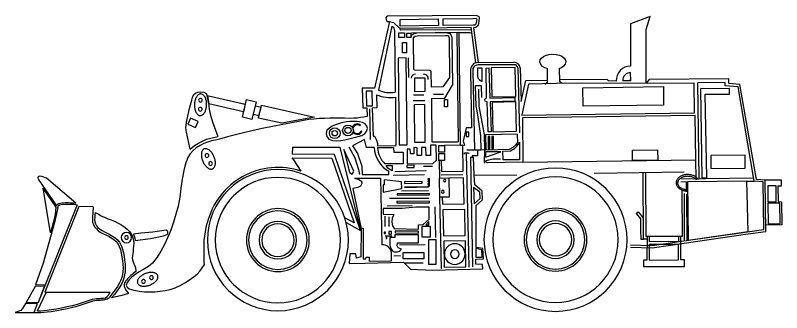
# Model space of a CAD drawing. Extents: x -121210 to 57230, y 84783 to 157800.
# Drawn here: x -115045 to -106339, y 119649 to 123022 of the extents above; entities that cross this region are included whole.
import ezdxf

# ---------------------------------------------------------------- set-up
doc = ezdxf.new("R2010")
doc.units = 0
doc.header["$MEASUREMENT"] = 0
doc.layers.get('0').update_dxf_attribs({"linetype": 'CONTINUOUS'})

# ---------------------------------------------------------------- blocks, each defined once
blk = doc.blocks.new('A$C48AE7CC2')
for p, q in [((4215, 3356), (4210, 3346)), ((4210, 3346), (4211, 3328)), ((4211, 3328), (4216, 3311)), ((4227, 3362), (4215, 3356)), ((4216, 3311), (4225, 3304)), ((5243, 3373), (4227, 3362)), ((4370, 3327), (4805, 3332)), ((4371, 3251), (4370, 3327)), ((4805, 3332), (4806, 3256)), ((4860, 3334), (5202, 3339)), ((4861, 3257), (4860, 3334)), ((5202, 3339), (5236, 3340)), ((5243, 3327), (5232, 3272)), ((5236, 3340), (5243, 3327)), ((5243, 3373), (5264, 3360)), ((5264, 3360), (5271, 3344)), ((5271, 3344), (5267, 3307)), ((7213, 3359), (6988, 3278)), ((7166, 3211), (7213, 3359)), ((4251, 3303), (4080, 2545)), ((4278, 3252), (4125, 2523)), ((4225, 3304), (4251, 3303)), ((4251, 3303), (4297, 3291)), ((4278, 3252), (4298, 3239)), ((4297, 3291), (4365, 3229)), ((4298, 3239), (4309, 3202)), ((4365, 3229), (5177, 3238)), ((4365, 3229), (4374, 3204)), ((4806, 3256), (4371, 3251)), ((5203, 3261), (4861, 3257)), ((5231, 2834), (5177, 3238)), ((5219, 3262), (5203, 3261)), ((5231, 3237), (5206, 3230)), ((5206, 3230), (5258, 2837)), ((5232, 3272), (5219, 3262)), ((5257, 3256), (5231, 3237)), ((5267, 3307), (5257, 3256)), ((6988, 3278), (6989, 2798)), ((4309, 3202), (4315, 2500)), ((4357, 3173), (4421, 3173)), ((4357, 3120), (4357, 3173)), ((5181, 3210), (4374, 3204)), ((4421, 3173), (4421, 3120)), ((4447, 3172), (4493, 3172)), ((4447, 3121), (4447, 3172)), ((4493, 3172), (4493, 3121)), ((4493, 3123), (4506, 3153)), ((5039, 3179), (4500, 3172)), ((4506, 3153), (4533, 3168)), ((4530, 3131), (4543, 3138)), ((4533, 3168), (4562, 3173)), ((4543, 3138), (4565, 3142)), ((4562, 3173), (4889, 3177)), ((4565, 3142), (4888, 3146)), ((4888, 3146), (4904, 3145)), ((4889, 3177), (4911, 3176)), ((4904, 3145), (4917, 3140)), ((4911, 3176), (4936, 3166)), ((4917, 3140), (4924, 3131)), ((4936, 3166), (4953, 3144)), ((4953, 3144), (4958, 3121)), ((5014, 3179), (5030, 1939)), ((5039, 3179), (5159, 3180)), ((5039, 3179), (5055, 1898)), ((5159, 3180), (5175, 3174)), ((5175, 3174), (5187, 3165)), ((7165, 2604), (7166, 3211)), ((4421, 3120), (4357, 3120)), ((4398, 3064), (4442, 3064)), ((4398, 2947), (4398, 3064)), ((4442, 3064), (4442, 2947)), ((4493, 3121), (4447, 3121)), ((4493, 3121), (4493, 3123)), ((4524, 3117), (4530, 3131)), ((4524, 3096), (4524, 3117)), ((4527, 2763), (4524, 3096)), ((4924, 3131), (4927, 3117)), ((4927, 3117), (4934, 2669)), ((4958, 3121), (4967, 2580)), ((4440, 2890), (4351, 2889)), ((4351, 2889), (4361, 1904)), ((4442, 2947), (4398, 2947)), ((4451, 1905), (4440, 2890)), ((4463, 2890), (4463, 2877)), ((4463, 2877), (4465, 2668)), ((5962, 2867), (5978, 2889)), ((5978, 2889), (6000, 2906)), ((6000, 2906), (6024, 2918)), ((6024, 2918), (6062, 2927)), ((6062, 2927), (6103, 2931)), ((6103, 2931), (6143, 2928)), ((6143, 2928), (6183, 2920)), ((6183, 2920), (6207, 2909)), ((6207, 2909), (6230, 2892)), ((6230, 2892), (6246, 2871)), ((5664, 2813), (5257, 2810)), ((5258, 2837), (5664, 2840)), ((5959, 2844), (5962, 2867)), ((5969, 2817), (5959, 2844)), ((5989, 2793), (5969, 2817)), ((6015, 2777), (5989, 2793)), ((6229, 2797), (6206, 2779)), ((6246, 2821), (6229, 2797)), ((6246, 2871), (6253, 2848)), ((6253, 2848), (6246, 2821)), ((4530, 2755), (4527, 2763)), ((4540, 2751), (4530, 2755)), ((4709, 2749), (4540, 2751)), ((4721, 2744), (4709, 2749)), ((4725, 2733), (4721, 2744)), ((4728, 2560), (4725, 2733)), ((5170, 2741), (5184, 2098)), ((5197, 2742), (5217, 1844)), ((5302, 2774), (5249, 2774)), ((5249, 2774), (5251, 2681)), ((5302, 2774), (5249, 2774)), ((5249, 2774), (5251, 2681)), ((5302, 2774), (5249, 2774)), ((5249, 2774), (5251, 2681)), ((5302, 2774), (5249, 2774)), ((5249, 2774), (5251, 2681)), ((5303, 2624), (5302, 2774)), ((5303, 2624), (5302, 2774)), ((5303, 2624), (5302, 2774)), ((5303, 2624), (5302, 2772)), ((5347, 2775), (5382, 2776)), ((5353, 2436), (5347, 2775)), ((5381, 2777), (5392, 2435)), ((5678, 2783), (5404, 2777)), ((5404, 2777), (5412, 2448)), ((5685, 2454), (5678, 2783)), ((5710, 2777), (5728, 2042)), ((5736, 2778), (5745, 2395)), ((6043, 2771), (6015, 2777)), ((6046, 2614), (6044, 2772)), ((6206, 2779), (6181, 2771)), ((6186, 2618), (6181, 2772)), ((6992, 2631), (6990, 2724)), ((4656, 2662), (4533, 2661)), ((4533, 2661), (4534, 2510)), ((4657, 2511), (4656, 2662)), ((4934, 2669), (4858, 2562)), ((5251, 2681), (5259, 2657)), ((5251, 2681), (5259, 2657)), ((5251, 2681), (5259, 2657)), ((5251, 2681), (5259, 2657)), ((5259, 2657), (5274, 2641)), ((5259, 2657), (5274, 2641)), ((5259, 2657), (5274, 2641)), ((5259, 2657), (5274, 2641)), ((5274, 2641), (5303, 2624)), ((5274, 2641), (5303, 2624)), ((5274, 2641), (5303, 2624)), ((5274, 2641), (5303, 2624)), ((5745, 2395), (5798, 2633)), ((5798, 2633), (6046, 2638)), ((6017, 2594), (6046, 2614)), ((6723, 2647), (6185, 2640)), ((6215, 2598), (6186, 2618)), ((6739, 2630), (6723, 2647)), ((6826, 2628), (6739, 2630)), ((6991, 2630), (6900, 2629)), ((6991, 2631), (6990, 2647)), ((7200, 2645), (7165, 2604)), ((8105, 2652), (7200, 2645)), ((8105, 2600), (8105, 2652)), ((8105, 2614), (8105, 2617)), ((4080, 2545), (3942, 2545)), ((3942, 2545), (3948, 2323)), ((4858, 2562), (4728, 2560)), ((4878, 2432), (4967, 2580)), ((5296, 2575), (5223, 2575)), ((5223, 2575), (5231, 2344)), ((5260, 2534), (5267, 2342)), ((5299, 2441), (5296, 2575)), ((5831, 2593), (5755, 2244)), ((6149, 2598), (5831, 2593)), ((7180, 2604), (6149, 2598)), ((6448, 2551), (7362, 2564)), ((6451, 2341), (6448, 2551)), ((7180, 2604), (7711, 2608)), ((7362, 2564), (7365, 2353)), ((7716, 2268), (7711, 2608)), ((8063, 2610), (7752, 2609)), ((7767, 1524), (7752, 2609)), ((8113, 2543), (7783, 2540)), ((7783, 2540), (7799, 1528)), ((8063, 2574), (8063, 2610)), ((8210, 2563), (8063, 2574)), ((8232, 2587), (8105, 2600)), ((8114, 2478), (8113, 2543)), ((8394, 1490), (8210, 2563)), ((8420, 1510), (8232, 2587)), ((2005, 2412), (2013, 2442)), ((2013, 2442), (2025, 2470)), ((2025, 2470), (2045, 2489)), ((2045, 2489), (2075, 2502)), ((2075, 2502), (2109, 2507)), ((2109, 2507), (2142, 2502)), ((2142, 2502), (2167, 2485)), ((2167, 2485), (2187, 2440)), ((2180, 2464), (2612, 2364)), ((2198, 2368), (2180, 2464)), ((2187, 2440), (2194, 2389)), ((3986, 2511), (3988, 2347)), ((4055, 2511), (3986, 2511)), ((4057, 2347), (4055, 2511)), ((4104, 2471), (4105, 2323)), ((4326, 1896), (4323, 2445)), ((4523, 2472), (4639, 2473)), ((4534, 2510), (4657, 2511)), ((4866, 2475), (4749, 2475)), ((5392, 2435), (5675, 2442)), ((5412, 2448), (5685, 2454)), ((5675, 2442), (5676, 2401)), ((7854, 1529), (7838, 2478)), ((7838, 2478), (8114, 2478)), ((1983, 2332), (1998, 2383)), ((1998, 2383), (2005, 2412)), ((2194, 2389), (2197, 2337)), ((2592, 2277), (2198, 2368)), ((2579, 2218), (2628, 2420)), ((2612, 2364), (2592, 2277)), ((2628, 2420), (2737, 2393)), ((2737, 2393), (2687, 2192)), ((2762, 2208), (2798, 2353)), ((2798, 2353), (3398, 2217)), ((4518, 2407), (4651, 2408)), ((4652, 2360), (4530, 2359)), ((4530, 2359), (4533, 1935)), ((4656, 1936), (4652, 2360)), ((4729, 2431), (4878, 2432)), ((4729, 2431), (4732, 1937)), ((4876, 2417), (4910, 2417)), ((4876, 2336), (4876, 2417)), ((4910, 2417), (4910, 2336)), ((5332, 2423), (5340, 2431)), ((5335, 2410), (5332, 2423)), ((5343, 2395), (5335, 2410)), ((5340, 2431), (5353, 2436)), ((5359, 2393), (5343, 2395)), ((5370, 2051), (5359, 2393)), ((5676, 2401), (5395, 2393)), ((5395, 2393), (5407, 2052)), ((5685, 2391), (5417, 2385)), ((5417, 2385), (5425, 2053)), ((5692, 2059), (5685, 2391)), ((7365, 2353), (6451, 2341)), ((1960, 2231), (1971, 2282)), ((1971, 2282), (1983, 2332)), ((2197, 2337), (2205, 2286)), ((2205, 2286), (2226, 2213)), ((2726, 2343), (2703, 2253)), ((2791, 2326), (2726, 2343)), ((2768, 2236), (2791, 2326)), ((3948, 2323), (3995, 2323)), ((3988, 2347), (4057, 2347)), ((3995, 2323), (3997, 2226)), ((4024, 2312), (4032, 1964)), ((4105, 2323), (4054, 2321)), ((4054, 2321), (4065, 2001)), ((4910, 2336), (4876, 2336)), ((5231, 2344), (5242, 2290)), ((5242, 2290), (5253, 2218)), ((5267, 2342), (5327, 2020)), ((5751, 2240), (7716, 2268)), ((1944, 2153), (1950, 2180)), ((1950, 2180), (1960, 2231)), ((1990, 2207), (1960, 2139)), ((2077, 2169), (1990, 2207)), ((2226, 2213), (2249, 2141)), ((2687, 2192), (2579, 2218)), ((2703, 2253), (2768, 2236)), ((3027, 2151), (2762, 2208)), ((3398, 2217), (3027, 2151)), ((3275, 2181), (3217, 2170)), ((3334, 2190), (3275, 2181)), ((3392, 2197), (3334, 2190)), ((3452, 2202), (3392, 2197)), ((3512, 2204), (3452, 2202)), ((3572, 2206), (3512, 2204)), ((3632, 2207), (3572, 2206)), ((3685, 2206), (3632, 2207)), ((3738, 2205), (3685, 2206)), ((3791, 2204), (3738, 2205)), ((3844, 2206), (3791, 2204)), ((3883, 2208), (3844, 2206)), ((3921, 2213), (3883, 2208)), ((3959, 2218), (3921, 2213)), ((3997, 2226), (3959, 2218)), ((5253, 2218), (5286, 2005)), ((7722, 2238), (5760, 2211)), ((5760, 2211), (5767, 1707)), ((7729, 1735), (7722, 2238)), ((1937, 2099), (1940, 2126)), ((1939, 2072), (1937, 2099)), ((1940, 2126), (1944, 2153)), ((1960, 2139), (2047, 2101)), ((2047, 2101), (2077, 2169)), ((2249, 2141), (2275, 2069)), ((2922, 2113), (2803, 2089)), ((3040, 2136), (2922, 2113)), ((3158, 2159), (3040, 2136)), ((3217, 2170), (3158, 2159)), ((3568, 2093), (3540, 2069)), ((3601, 2114), (3568, 2093)), ((3637, 2130), (3601, 2114)), ((3681, 2145), (3637, 2130)), ((3722, 2157), (3681, 2145)), ((3764, 2165), (3722, 2157)), ((3801, 2169), (3764, 2165)), ((3839, 2170), (3801, 2169)), ((3876, 2170), (3839, 2170)), ((3909, 2166), (3876, 2170)), ((3943, 2159), (3909, 2166)), ((3916, 2119), (3923, 2127)), ((3973, 2141), (3943, 2159)), ((3994, 2114), (3973, 2141)), ((3999, 2088), (3994, 2114)), ((5123, 2098), (5086, 1945)), ((5184, 2098), (5123, 2098)), ((1946, 2049), (1939, 2072)), ((1987, 1853), (1946, 2049)), ((2275, 2069), (2302, 1998)), ((2502, 2018), (2410, 1993)), ((2593, 2041), (2502, 2018)), ((2686, 2063), (2593, 2041)), ((2803, 2089), (2686, 2063)), ((3540, 2069), (3531, 2032)), ((3531, 2032), (3537, 1999)), ((3895, 1998), (3938, 2011)), ((3930, 2061), (3938, 2057)), ((3938, 2011), (3972, 2031)), ((3972, 2031), (3990, 2054)), ((3990, 2054), (3999, 2088)), ((5153, 2047), (5122, 2047)), ((5122, 2047), (5122, 2000)), ((5153, 2000), (5153, 2047)), ((5286, 2005), (5290, 1844)), ((5327, 2020), (5329, 1849)), ((5706, 2026), (5343, 2019)), ((5343, 2019), (5344, 1846)), ((5407, 2052), (5370, 2051)), ((5425, 2053), (5692, 2059)), ((5708, 1931), (5706, 2026)), ((2037, 1895), (2082, 1923)), ((2082, 1923), (2127, 1947)), ((2141, 1918), (2098, 1895)), ((2127, 1947), (2172, 1967)), ((2183, 1936), (2141, 1918)), ((2172, 1967), (2220, 1980)), ((2228, 1948), (2183, 1936)), ((2220, 1980), (2302, 1998)), ((2273, 1958), (2228, 1948)), ((2318, 1969), (2273, 1958)), ((2410, 1993), (2318, 1969)), ((3537, 1999), (3561, 1970)), ((3561, 1970), (3602, 1952)), ((3602, 1952), (3648, 1951)), ((3648, 1951), (3696, 1954)), ((3696, 1954), (3744, 1962)), ((3744, 1962), (3789, 1971)), ((3789, 1971), (3851, 1986)), ((3966, 1965), (3831, 1892)), ((3851, 1986), (3895, 1998)), ((3990, 1874), (3966, 1965)), ((4065, 2001), (4081, 2001)), ((4081, 2001), (4103, 1956)), ((4103, 1956), (4114, 1921)), ((4114, 1921), (4116, 1894)), ((4533, 1935), (4656, 1936)), ((4732, 1937), (5030, 1939)), ((5086, 1945), (5101, 1899)), ((5122, 2000), (5153, 2000)), ((5389, 1998), (5370, 1998)), ((5370, 1998), (5370, 1861)), ((5389, 1861), (5389, 1998)), ((5431, 2000), (5412, 2000)), ((5412, 2000), (5412, 1863)), ((5431, 1863), (5431, 2000)), ((5690, 1907), (5708, 1931)), ((5715, 1911), (5726, 1935)), ((5726, 1935), (5726, 1735)), ((1987, 1853), (2037, 1895)), ((2019, 1838), (1987, 1802)), ((2056, 1869), (2019, 1838)), ((2098, 1895), (2056, 1869)), ((3147, 1879), (3145, 1797)), ((3147, 1879), (3685, 1876)), ((3685, 1876), (3920, 932)), ((3733, 1851), (3795, 1591)), ((3845, 1607), (3733, 1851)), ((3790, 1881), (3855, 1757)), ((3831, 1892), (3887, 1807)), ((4077, 1873), (3990, 1874)), ((4116, 1894), (4326, 1896)), ((4116, 1872), (4297, 1873)), ((4297, 1873), (4299, 1820)), ((4361, 1904), (4451, 1905)), ((4453, 1856), (4453, 1687)), ((4486, 1856), (4453, 1856)), ((4488, 1803), (4486, 1856)), ((4565, 1871), (4527, 1872)), ((4527, 1872), (4527, 1802)), ((4566, 1782), (4565, 1871)), ((4665, 1872), (4614, 1872)), ((4614, 1872), (4614, 1782)), ((4666, 1782), (4665, 1872)), ((4781, 1899), (4715, 1899)), ((4715, 1899), (4717, 1782)), ((4785, 1729), (4781, 1899)), ((4811, 1897), (4874, 1897)), ((4811, 1819), (4811, 1897)), ((4874, 1897), (4874, 1819)), ((5083, 1900), (4875, 1898)), ((5055, 1898), (5101, 1899)), ((5088, 1605), (5083, 1900)), ((5292, 1845), (5128, 1842)), ((5250, 1844), (5252, 1779)), ((5344, 1846), (5292, 1845)), ((5329, 1849), (5328, 1703)), ((5344, 1846), (5613, 1853)), ((5370, 1861), (5389, 1861)), ((5412, 1863), (5431, 1863)), ((5539, 1832), (5625, 1837)), ((5543, 1732), (5539, 1832)), ((5613, 1853), (5656, 1877)), ((5625, 1837), (5670, 1863)), ((5656, 1877), (5690, 1907)), ((5670, 1863), (5695, 1885)), ((5695, 1885), (5715, 1911)), ((7011, 1845), (7297, 1848)), ((7012, 1728), (7011, 1845)), ((7297, 1848), (7298, 1731)), ((1960, 1759), (1941, 1712)), ((1987, 1802), (1960, 1759)), ((3626, 1794), (3145, 1797)), ((3165, 1735), (3145, 1756)), ((3145, 1756), (3597, 1754)), ((3597, 1754), (3848, 1018)), ((3920, 932), (3626, 1794)), ((3855, 1757), (3900, 1626)), ((3887, 1807), (3937, 1661)), ((4299, 1820), (4405, 1820)), ((4405, 1820), (4406, 1688)), ((4527, 1802), (4488, 1803)), ((4614, 1782), (4566, 1782)), ((4717, 1782), (4666, 1782)), ((4874, 1819), (4811, 1819)), ((4813, 1804), (4876, 1804)), ((4813, 1726), (4813, 1804)), ((4876, 1804), (4876, 1726)), ((5104, 1798), (5104, 1815)), ((5104, 1815), (5150, 1815)), ((5154, 515), (5124, 1802)), ((5150, 1815), (5151, 1804)), ((5170, 1763), (5195, 521)), ((5170, 1763), (5205, 1763)), ((5252, 1779), (5190, 1778)), ((5190, 1778), (5190, 1763)), ((5212, 1558), (5205, 1763)), ((5342, 1825), (5342, 1763)), ((5342, 1763), (5514, 1825)), ((5514, 1825), (5345, 1823)), ((5378, 1735), (5425, 1745)), ((5425, 1745), (5512, 1745)), ((8291, 1787), (7901, 1783)), ((7901, 1783), (7903, 1636)), ((8293, 1641), (8291, 1787)), ((1926, 1663), (1914, 1614)), ((1941, 1712), (1926, 1663)), ((3249, 1604), (3165, 1735)), ((3937, 1661), (3942, 1566)), ((4406, 1688), (4199, 1687)), ((4213, 1671), (4281, 1671)), ((4231, 1641), (4213, 1671)), ((4281, 1671), (4282, 1608)), ((4530, 1672), (4447, 1671)), ((4447, 1671), (4448, 1647)), ((4453, 1687), (4743, 1692)), ((4531, 1648), (4530, 1672)), ((4638, 1661), (4739, 1663)), ((4743, 1692), (4785, 1729)), ((4876, 1726), (4813, 1726)), ((4814, 1725), (4820, 1527)), ((4839, 1726), (4841, 1602)), ((5328, 1703), (5334, 1703)), ((5334, 1703), (5339, 1724)), ((5364, 1701), (5337, 1715)), ((5339, 1724), (5378, 1735)), ((5767, 1707), (5364, 1701)), ((5703, 1735), (5543, 1732)), ((5726, 1735), (5703, 1735)), ((5767, 1707), (7729, 1735)), ((7298, 1731), (7012, 1728)), ((7733, 1522), (7729, 1735)), ((1914, 1614), (1895, 1513)), ((3795, 1591), (3825, 1571)), ((3825, 1571), (3845, 1607)), ((3900, 1626), (3910, 1569)), ((4261, 1620), (4231, 1641)), ((4243, 1567), (4242, 1607)), ((4282, 1608), (4261, 1620)), ((4291, 1560), (4647, 1568)), ((4312, 1603), (4668, 1611)), ((4448, 1647), (4531, 1648)), ((4841, 1602), (5088, 1605)), ((7598, 1592), (6574, 1577)), ((7136, 834), (7133, 1590)), ((7165, 863), (7161, 1584)), ((7903, 1636), (8293, 1641)), ((258, 1542), (255, 1528)), ((255, 1528), (258, 1514)), ((276, 1548), (258, 1542)), ((258, 1514), (468, 1212)), ((302, 1545), (276, 1548)), ((355, 1524), (302, 1545)), ((687, 1242), (355, 1524)), ((1895, 1513), (1882, 1412)), ((3854, 1527), (3904, 1512)), ((3854, 1527), (4150, 1526)), ((3904, 1512), (3931, 1491)), ((3931, 1491), (3935, 1464)), ((3942, 1566), (4243, 1567)), ((4150, 1526), (4164, 769)), ((4191, 1506), (4192, 1450)), ((4387, 1484), (4191, 1506)), ((4389, 1410), (4387, 1484)), ((4620, 1487), (4422, 1485)), ((4422, 1485), (4422, 1467)), ((4620, 1469), (4620, 1487)), ((4700, 1457), (4698, 1526)), ((4706, 1457), (4704, 1526)), ((4820, 1527), (4923, 1529)), ((4824, 1309), (4820, 1527)), ((4838, 1563), (5085, 1567)), ((5093, 1529), (4923, 1527)), ((4923, 1529), (4927, 1311)), ((5098, 1234), (5093, 1529)), ((5212, 1558), (5696, 1565)), ((5219, 1450), (5214, 1559)), ((7620, 1483), (7562, 1482)), ((7568, 1519), (8390, 1530)), ((7620, 1483), (7622, 1370)), ((8312, 1492), (7636, 1484)), ((7636, 1484), (7644, 824)), ((7799, 1528), (7854, 1529)), ((8325, 921), (8312, 1492)), ((8312, 1492), (8394, 1490)), ((8495, 1484), (8394, 1490)), ((8518, 1504), (8420, 1510)), ((8503, 945), (8495, 1484)), ((8527, 919), (8518, 1504)), ((8703, 1504), (8518, 1504)), ((8704, 1438), (8703, 1504)), ((314, 1413), (462, 1196)), ((398, 905), (315, 1412)), ((1882, 1412), (1869, 1311)), ((3892, 1421), (3835, 1410)), ((3835, 1410), (3929, 951)), ((3921, 1435), (3892, 1421)), ((3935, 1464), (3921, 1435)), ((4192, 1450), (4179, 1450)), ((4179, 1450), (4179, 1367)), ((4179, 1367), (4389, 1410)), ((4422, 1467), (4620, 1469)), ((4423, 1426), (4691, 1433)), ((4423, 1420), (4694, 1427)), ((4691, 1433), (4698, 1441)), ((4694, 1427), (4704, 1438)), ((4698, 1441), (4700, 1457)), ((4704, 1438), (4706, 1457)), ((5204, 1420), (5213, 1236)), ((5278, 1368), (5204, 1420)), ((5304, 1378), (5219, 1450)), ((8643, 1439), (8547, 1438)), ((8547, 1438), (8549, 1259)), ((8645, 1260), (8643, 1439)), ((8661, 1439), (8665, 1260)), ((8661, 1438), (8704, 1438)), ((1869, 1311), (1850, 1210)), ((4705, 1352), (4336, 1348)), ((4336, 1348), (4336, 1335)), ((4336, 1335), (4705, 1335)), ((4386, 1383), (4694, 1387)), ((4705, 1335), (4705, 1352)), ((4927, 1311), (4824, 1309)), ((4843, 496), (4824, 1309)), ((4850, 1309), (4851, 1231)), ((5281, 1294), (5278, 1368)), ((5308, 1281), (5304, 1378)), ((7572, 1381), (7574, 865)), ((7603, 817), (7601, 1353)), ((7623, 1344), (7629, 821)), ((702, 1225), (260, 114)), ((468, 1212), (472, 1220)), ((472, 1220), (478, 1227)), ((478, 1227), (485, 1233)), ((485, 1233), (494, 1238)), ((492, 1214), (498, 1219)), ((494, 1238), (512, 1243)), ((498, 1219), (506, 1223)), ((506, 1223), (522, 1227)), ((512, 1243), (531, 1245)), ((522, 1227), (560, 1231)), ((531, 1245), (550, 1247)), ((550, 1247), (569, 1248)), ((560, 1231), (578, 1232)), ((569, 1248), (599, 1248)), ((578, 1232), (608, 1232)), ((599, 1248), (628, 1247)), ((608, 1232), (637, 1231)), ((628, 1247), (657, 1245)), ((637, 1231), (665, 1229)), ((657, 1245), (687, 1242)), ((665, 1229), (702, 1225)), ((4252, 1298), (4699, 1300)), ((4707, 1265), (4335, 1261)), ((4335, 1261), (4335, 1246)), ((4335, 1246), (4707, 1246)), ((4707, 1246), (4707, 1265)), ((4851, 1231), (5098, 1234)), ((5213, 1236), (5281, 1294)), ((5237, 1215), (5308, 1281)), ((8684, 1244), (8547, 1242)), ((8547, 1242), (8551, 1009)), ((8549, 1259), (8645, 1260)), ((8665, 1260), (8705, 1258)), ((8688, 1011), (8684, 1244)), ((8705, 1258), (8706, 998)), ((722, 1206), (336, 234)), ((481, 1194), (446, 1024)), ((462, 1196), (451, 1115)), ((481, 1194), (487, 1208)), ((487, 1208), (492, 1214)), ((885, 1200), (722, 1206)), ((885, 1200), (881, 1128)), ((907, 1138), (905, 1109)), ((907, 1138), (947, 1116)), ((1850, 1210), (1825, 1118)), ((4177, 1181), (4180, 1119)), ((4393, 1180), (4177, 1181)), ((4223, 1211), (4508, 1215)), ((4549, 1197), (4393, 1180)), ((4700, 1198), (4549, 1197)), ((4700, 1060), (4700, 1198)), ((4777, 853), (4770, 1199)), ((5105, 1170), (4858, 1167)), ((4858, 1167), (4863, 872)), ((5110, 875), (5105, 1170)), ((5237, 741), (5237, 1215)), ((7054, 1125), (7077, 1144)), ((7077, 1144), (7134, 1075)), ((451, 1115), (431, 1024)), ((877, 1088), (875, 1058)), ((875, 1058), (877, 1027)), ((881, 1128), (877, 1088)), ((902, 1081), (900, 1057)), ((900, 1057), (902, 1032)), ((905, 1109), (902, 1081)), ((947, 1116), (969, 1104)), ((969, 1104), (992, 1092)), ((992, 1092), (1014, 1082)), ((1014, 1082), (1051, 1066)), ((1051, 1066), (1089, 1052)), ((1089, 1052), (1126, 1037)), ((1825, 1118), (1797, 1027)), ((3848, 1018), (3743, 1076)), ((4180, 1119), (4299, 1115)), ((4196, 1096), (4198, 976)), ((4244, 1088), (4244, 979)), ((4282, 1072), (4277, 1028)), ((4299, 1115), (4282, 1072)), ((4634, 999), (4700, 1060)), ((7054, 1125), (7104, 1064)), ((7104, 1064), (7103, 941)), ((446, 1024), (315, 560)), ((431, 1024), (398, 905)), ((877, 1027), (887, 997)), ((887, 997), (902, 971)), ((902, 1032), (910, 1008)), ((902, 971), (921, 950)), ((910, 1008), (923, 986)), ((923, 986), (939, 967)), ((939, 967), (957, 950)), ((1126, 1037), (1161, 1020)), ((1161, 1020), (1198, 999)), ((1198, 999), (1234, 976)), ((1234, 976), (1267, 951)), ((1797, 1027), (1765, 937)), ((2159, 916), (2168, 965)), ((2168, 965), (2180, 1014)), ((3759, 1021), (3920, 932)), ((3928, 960), (3953, 958)), ((3953, 958), (3953, 611)), ((4277, 1028), (4284, 986)), ((4284, 986), (4303, 955)), ((4581, 998), (4634, 999)), ((4582, 949), (4581, 998)), ((4715, 979), (4617, 979)), ((4617, 979), (4617, 862)), ((4698, 1034), (4663, 998)), ((4663, 998), (4697, 998)), ((4697, 998), (4697, 1034)), ((4715, 862), (4715, 979)), ((8706, 998), (8526, 991)), ((8551, 1009), (8688, 1011)), ((921, 950), (941, 930)), ((941, 930), (972, 909)), ((957, 950), (985, 931)), ((972, 909), (1003, 894)), ((985, 931), (1014, 917)), ((1003, 894), (1034, 880)), ((1014, 917), (1045, 903)), ((1034, 880), (1061, 866)), ((1045, 903), (1074, 888)), ((1074, 888), (1104, 869)), ((1267, 951), (1298, 922)), ((1298, 922), (1314, 900)), ((1314, 900), (1327, 875)), ((1327, 875), (1336, 848)), ((1425, 900), (1344, 892)), ((1344, 892), (1357, 847)), ((1561, 914), (1425, 900)), ((1715, 936), (1561, 914)), ((1684, 870), (1724, 885)), ((1733, 921), (1715, 936)), ((1724, 885), (1733, 903)), ((1765, 937), (1729, 848)), ((1733, 903), (1733, 921)), ((2152, 867), (2159, 916)), ((3929, 951), (3926, 635)), ((4205, 913), (4189, 913)), ((4189, 913), (4189, 897)), ((4189, 897), (4205, 897)), ((4205, 897), (4205, 913)), ((4275, 919), (4242, 919)), ((4242, 919), (4242, 892)), ((4242, 892), (4275, 892)), ((4275, 892), (4275, 919)), ((4303, 955), (4582, 949)), ((4312, 884), (4311, 853)), ((4582, 882), (4312, 884)), ((4581, 923), (4315, 926)), ((4315, 926), (4315, 905)), ((4315, 905), (4581, 902)), ((4581, 902), (4581, 923)), ((4581, 794), (4582, 882)), ((4863, 872), (5110, 875)), ((7103, 941), (7106, 834)), ((7594, 816), (8291, 915)), ((7598, 790), (8295, 889)), ((7644, 824), (8325, 921)), ((8291, 915), (8503, 945)), ((8295, 889), (8527, 919)), ((1061, 866), (1090, 848)), ((1090, 848), (1119, 829)), ((1104, 869), (1134, 849)), ((1119, 829), (1144, 809)), ((1134, 849), (1162, 827)), ((1144, 809), (1163, 786)), ((1162, 827), (1184, 800)), ((1163, 786), (1181, 752)), ((1184, 800), (1204, 762)), ((1336, 848), (1343, 821)), ((1343, 821), (1345, 789)), ((1345, 789), (1343, 757)), ((1357, 847), (1360, 817)), ((1360, 817), (1535, 841)), ((1535, 841), (1684, 870)), ((1729, 848), (1693, 773)), ((2144, 769), (2146, 818)), ((2146, 818), (2152, 867)), ((4278, 867), (4201, 867)), ((4222, 855), (4211, 855)), ((4211, 855), (4211, 843)), ((4211, 843), (4222, 843)), ((4222, 843), (4222, 855)), ((4254, 853), (4253, 764)), ((4311, 853), (4254, 853)), ((4339, 759), (4342, 792)), ((4342, 792), (4581, 794)), ((4617, 862), (4715, 862)), ((4698, 545), (4698, 831)), ((4698, 831), (4777, 831)), ((4777, 831), (4777, 545)), ((5114, 814), (4867, 811)), ((4867, 811), (4872, 516)), ((5119, 519), (5114, 814)), ((7106, 834), (7136, 834)), ((7178, 834), (7136, 834)), ((7574, 865), (7165, 863)), ((7178, 863), (7175, 596)), ((7203, 805), (7203, 863)), ((7535, 808), (7203, 805)), ((7233, 762), (7594, 816)), ((7235, 737), (7598, 790)), ((7535, 863), (7535, 808)), ((7560, 599), (7559, 865)), ((1181, 752), (1193, 715)), ((1193, 715), (1202, 674)), ((1204, 762), (1217, 722)), ((1217, 722), (1227, 679)), ((1339, 725), (1337, 693)), ((1343, 757), (1339, 725)), ((1654, 699), (1610, 629)), ((1693, 773), (1654, 699)), ((2144, 720), (2144, 769)), ((2146, 671), (2144, 720)), ((4253, 764), (4261, 735)), ((4261, 735), (4280, 705)), ((4280, 705), (4305, 690)), ((4336, 691), (4369, 698)), ((4350, 737), (4339, 759)), ((4387, 720), (4350, 737)), ((4363, 768), (4656, 772)), ((4369, 698), (4387, 720)), ((5230, 726), (5233, 629)), ((5299, 714), (5230, 726)), ((5312, 727), (5237, 741)), ((5304, 628), (5299, 714)), ((5317, 609), (5312, 727)), ((6988, 742), (7235, 737)), ((6989, 768), (7233, 762)), ((7532, 774), (7200, 772)), ((7200, 772), (7201, 596)), ((7533, 599), (7532, 774)), ((1202, 674), (1210, 632)), ((1210, 632), (1217, 590)), ((1227, 679), (1235, 636)), ((1235, 636), (1242, 594)), ((1331, 646), (1329, 623)), ((1329, 623), (1331, 601)), ((1334, 669), (1331, 646)), ((1337, 693), (1334, 669)), ((1610, 629), (1559, 563)), ((2146, 622), (2146, 671)), ((2147, 602), (2146, 622)), ((3799, 666), (3793, 559)), ((3870, 666), (3799, 666)), ((3875, 620), (3870, 666)), ((3926, 635), (3875, 620)), ((3953, 611), (3982, 611)), ((3982, 611), (3985, 630)), ((3985, 630), (4020, 630)), ((4020, 630), (4020, 584)), ((4272, 588), (4272, 678)), ((4376, 644), (4301, 642)), ((4305, 690), (4336, 691)), ((4646, 678), (4401, 678)), ((4401, 678), (4401, 613)), ((4401, 613), (4646, 613)), ((4646, 613), (4646, 678)), ((5233, 629), (5304, 628)), ((315, 560), (231, 316)), ((1217, 590), (1222, 548)), ((1222, 548), (1224, 507)), ((1242, 594), (1247, 550)), ((1247, 550), (1249, 507)), ((1331, 601), (1337, 577)), ((1337, 577), (1346, 554)), ((1346, 554), (1356, 532)), ((1356, 532), (1364, 508)), ((1511, 523), (1457, 490)), ((1559, 563), (1511, 523)), ((2123, 507), (2148, 546)), ((2147, 583), (2147, 602)), ((2147, 564), (2147, 583)), ((2148, 546), (2147, 564)), ((3793, 559), (3971, 563)), ((3971, 563), (4408, 571)), ((4020, 584), (4272, 588)), ((4408, 571), (4488, 495)), ((4419, 566), (4634, 566)), ((4777, 545), (4698, 545)), ((5230, 551), (5231, 608)), ((5308, 548), (5230, 551)), ((5231, 608), (5317, 609)), ((5311, 496), (5308, 548)), ((7175, 596), (7137, 596)), ((7137, 596), (7137, 525)), ((7137, 525), (7603, 525)), ((7201, 596), (7533, 599)), ((7603, 600), (7560, 599)), ((7603, 525), (7603, 600)), ((1223, 465), (1217, 433)), ((1224, 507), (1223, 465)), ((1248, 463), (1242, 428)), ((1249, 507), (1248, 463)), ((1340, 445), (1326, 433)), ((1355, 456), (1340, 445)), ((1400, 459), (1348, 422)), ((1370, 468), (1355, 456)), ((1364, 508), (1367, 498)), ((1367, 498), (1369, 488)), ((1369, 488), (1370, 478)), ((1370, 478), (1370, 468)), ((1457, 490), (1400, 459)), ((2030, 409), (2064, 438)), ((2064, 438), (2095, 471)), ((2095, 471), (2123, 507)), ((4488, 495), (4742, 483)), ((4742, 483), (5311, 496)), ((4872, 516), (5119, 519)), ((1198, 367), (1184, 337)), ((1209, 400), (1198, 367)), ((1221, 358), (1206, 325)), ((1217, 433), (1209, 400)), ((1233, 393), (1221, 358)), ((1242, 428), (1233, 393)), ((1250, 352), (1245, 343)), ((1257, 362), (1250, 352)), ((1264, 370), (1257, 362)), ((1275, 384), (1264, 370)), ((1292, 373), (1270, 344)), ((1287, 396), (1275, 384)), ((1300, 409), (1287, 396)), ((1320, 399), (1292, 373)), ((1312, 421), (1300, 409)), ((1326, 433), (1312, 421)), ((1348, 422), (1320, 399)), ((1927, 337), (1979, 371)), ((1979, 371), (2030, 409)), ((226, 296), (122, 117)), ((332, 299), (226, 296)), ((231, 316), (338, 320)), ((262, 119), (333, 298)), ((1160, 297), (1133, 258)), ((1181, 283), (1154, 243)), ((1184, 337), (1160, 297)), ((1206, 325), (1181, 283)), ((1238, 324), (1235, 314)), ((1235, 314), (1235, 305)), ((1235, 305), (1237, 296)), ((1237, 296), (1246, 275)), ((1241, 332), (1238, 324)), ((1245, 343), (1241, 332)), ((1246, 275), (1257, 255)), ((1270, 344), (1261, 311)), ((1261, 311), (1270, 288)), ((1270, 288), (1292, 272)), ((1292, 272), (1320, 261)), ((1702, 251), (1759, 264)), ((1759, 264), (1815, 283)), ((1815, 283), (1872, 308)), ((1872, 308), (1927, 337)), ((250, 20), (349, 230)), ((335, 233), (1076, 231)), ((1023, 170), (1044, 182)), ((1044, 182), (1059, 200)), ((1059, 200), (1069, 216)), ((1105, 221), (1067, 170)), ((1069, 216), (1076, 231)), ((1125, 205), (1093, 168)), ((1210, 194), (1093, 169)), ((1133, 258), (1105, 221)), ((1154, 243), (1125, 205)), ((1286, 219), (1210, 194)), ((1257, 255), (1271, 236)), ((1271, 236), (1286, 219)), ((1320, 261), (1347, 254)), ((1347, 254), (1406, 243)), ((1406, 243), (1466, 237)), ((1466, 237), (1526, 235)), ((1526, 235), (1585, 238)), ((1585, 238), (1644, 243)), ((1644, 243), (1702, 251)), ((117, 102), (82, 46)), ((253, 102), (117, 102)), ((122, 117), (262, 119)), ((215, 0), (253, 102)), ((650, 82), (706, 97)), ((706, 97), (763, 116)), ((712, 79), (769, 98)), ((763, 116), (820, 135)), ((769, 98), (826, 117)), ((820, 135), (878, 152)), ((826, 117), (883, 133)), ((878, 152), (901, 157)), ((883, 133), (904, 138)), ((901, 157), (922, 159)), ((904, 138), (924, 140)), ((922, 159), (944, 161)), ((924, 140), (945, 142)), ((944, 161), (965, 162)), ((945, 142), (966, 143)), ((965, 162), (976, 163)), ((966, 143), (978, 144)), ((976, 163), (989, 164)), ((978, 144), (991, 145)), ((989, 164), (1000, 165)), ((991, 145), (1003, 146)), ((1000, 165), (1023, 170)), ((1003, 146), (1016, 149)), ((1016, 149), (1029, 152)), ((1029, 152), (1042, 157)), ((1042, 157), (1054, 163)), ((1054, 163), (1066, 170)), ((62, 26), (0, 0)), ((0, 0), (215, 0)), ((82, 46), (62, 26)), ((215, 0), (290, 2)), ((250, 20), (289, 21)), ((289, 21), (325, 24)), ((290, 2), (327, 5)), ((325, 24), (361, 28)), ((327, 5), (363, 9)), ((361, 28), (406, 34)), ((363, 9), (409, 15)), ((406, 34), (468, 44)), ((409, 15), (471, 25)), ((468, 44), (523, 53)), ((471, 25), (527, 34)), ((523, 53), (586, 68)), ((527, 34), (590, 49)), ((586, 68), (650, 82)), ((590, 49), (655, 63)), ((655, 63), (712, 79))]:
    blk.add_line(p, q)
for centre, radius in [((3629, 2036), 61.5), ((3779, 2067), 61.2), ((3779, 2067), 34.7), ((3629, 2036), 31.1)]:
    blk.add_circle(centre, radius)
for centre, radius, start, end in [((5254.8, 2751.6), 85.5, 87.85413, 187.12497), ((5254.8, 2751.6), 58.8, 87.85429, 187.12513), ((5664.8, 2768.1), 71.9, 7.92431, 90.61148), ((5664.8, 2768.1), 45.4, 7.92425, 90.61142), ((6990.9, 2633.1), 165, 90.65151, 181.75697), ((4545.7, 2653.8), 50.2, 89.6384, 171.75266), ((4643.6, 2657.8), 46.7, 346.68764, 104.32642), ((6990.9, 2633.1), 90.7, 90.6514, 181.75687), ((2185.8, 2371.7), 149, 153.6148, 160.58532), ((2156.7, 2386.2), 116.5, 144.746, 153.64598), ((2133.3, 2402.9), 87.8, 134.97427, 144.78395), ((2116.6, 2419.7), 64.1, 121.6739, 135.06608), ((2108.1, 2432.9), 48.4, 106.40262, 121.32607), ((2106.1, 2440.4), 40.7, 88.95023, 106.65189), ((2105.5, 2440.4), 40.7, 70.3863, 88.08796), ((2103.1, 2433), 48.4, 55.7163, 70.63974), ((2093.9, 2420.3), 64.1, 41.97191, 55.36409), ((2076.4, 2404.3), 87.8, 32.25752, 42.06721), ((2052.1, 2388.9), 116.5, 23.39606, 32.29603), ((4264, 2869.9), 429.4, 248.15356, 277.84454), ((4264, 2869.9), 373.4, 248.15354, 277.84451), ((2249.3, 2354.6), 214.9, 178.51654, 184.20301), ((2249.3, 2354.7), 214.9, 172.8372, 178.52367), ((2236.7, 2356.4), 202.3, 167.08292, 172.88231), ((2213.5, 2361.8), 178.5, 160.52862, 167.09887), ((2103, 2410), 21.4, 0, 180), ((2103, 2410), 21.4, 180, 0), ((2022.4, 2376), 149, 16.45136, 23.42188), ((1994.1, 2367.4), 178.5, 9.94336, 16.51362), ((1970.7, 2363.3), 202.3, 4.15622, 9.95561), ((1958.1, 2362.2), 214.9, 352.8372, 358.52367), ((1958.1, 2362.2), 214.9, 358.5166, 4.20307), ((2236.7, 2353.5), 202.3, 184.15657, 189.95595), ((2213.2, 2349.4), 178.5, 189.94336, 196.51362), ((2185, 2340.8), 149, 196.45136, 203.42188), ((2155.2, 2327.9), 116.5, 203.39326, 212.29323), ((2130.9, 2312.5), 87.8, 212.25752, 222.06721), ((2101, 2308), 21.4, 0, 180), ((2101, 2308), 21.4, 180, 0), ((2050.6, 2330.6), 116.5, 324.74438, 333.64435), ((2021.6, 2345.1), 149, 333.61771, 340.58823), ((1993.8, 2355.1), 178.5, 340.52671, 347.09696), ((1970.6, 2360.4), 202.3, 347.08292, 352.88231), ((2113.4, 2296.5), 64.1, 221.97444, 235.36662), ((2104.3, 2283.8), 48.4, 235.7163, 250.63974), ((2101.9, 2276.4), 40.7, 250.3863, 268.08796), ((2101.3, 2276.5), 40.7, 268.95023, 286.65189), ((2099.3, 2283.9), 48.4, 286.39845, 301.3219), ((2090.8, 2297.1), 64.1, 301.67691, 315.06909), ((2074.1, 2313.9), 87.8, 314.97427, 324.78395), ((3884, 2082), 59.4, 49.08562, 157.83365), ((3884, 2082), 48.5, 49.08562, 171.36422), ((3884, 2082), 59.4, 216.09828, 335.63754), ((3884, 2082), 50, 207.55265, 335.63753), ((2179.2, 1805.6), 64.1, 146.54167, 159.93385), ((2165.9, 1814), 48.4, 131.26786, 146.1913), ((2160.9, 1819.9), 40.6, 113.8178, 131.51945), ((2160.4, 1819.7), 40.7, 95.25095, 112.95261), ((2161.3, 1812), 48.4, 80.58173, 95.50517), ((2158.3, 1796.6), 64.1, 66.8408, 80.23298), ((2149.2, 1774.7), 87.8, 57.12643, 66.93612), ((2133.6, 1750.5), 116.5, 48.25746, 57.15744), ((2112.1, 1726.3), 149, 41.3179, 48.28841), ((4392.8, 1884.7), 316, 182.12063, 241.50208), ((4392.8, 1884.7), 277.1, 182.62497, 225.56998), ((2229.6, 1792.1), 116.5, 169.61149, 178.51146), ((2262.1, 1791.1), 149, 178.4827, 185.45322), ((2291.4, 1793.8), 178.5, 185.3948, 191.96506), ((2201.3, 1797.3), 87.8, 159.83736, 169.64705), ((2314.8, 1798.6), 202.3, 191.94931, 197.7487), ((2177, 1782), 21.4, 0, 180), ((2177, 1782), 21.4, 180, 0), ((2090, 1706.6), 178.5, 34.81169, 41.38194), ((2070.5, 1693), 202.3, 29.02438, 34.82376), ((2059.5, 1686.7), 214.9, 23.38053, 29.067), ((2059.5, 1686.7), 214.9, 17.70463, 23.3911), ((2071.6, 1690.4), 202.3, 11.94931, 17.7487), ((2326.8, 1802.3), 214.9, 197.70463, 203.3911), ((2326.9, 1802.3), 214.9, 203.38053, 209.067), ((2315.9, 1796), 202.3, 209.02438, 214.82376), ((2296.4, 1782.4), 178.5, 214.80776, 221.37801), ((2274.3, 1762.8), 149, 221.32237, 228.29289), ((2218, 1692), 21.4, 0, 180), ((2218, 1692), 21.4, 180, 0), ((2207.2, 1683.5), 64.1, 326.54167, 339.93385), ((2185, 1691.7), 87.8, 339.83736, 349.64705), ((2094.9, 1695.3), 178.5, 5.39204, 11.96229), ((2156.7, 1697), 116.5, 349.61464, 358.51461), ((2124.3, 1697.9), 149, 358.4827, 5.45322), ((2252.8, 1738.5), 116.5, 228.25746, 237.15744), ((2983, 823), 825.1, 71.19319, 166.59791), ((2983, 823), 800.9, 0, 180), ((2237.2, 1714.3), 87.8, 237.12464, 246.93433), ((2228, 1692.5), 64.1, 246.8408, 260.23298), ((2225.1, 1677.1), 48.4, 260.58188, 275.50533), ((2226, 1669.4), 40.7, 275.25207, 292.95372), ((2225.5, 1669.1), 40.7, 293.81533, 311.51698), ((2220.5, 1675.1), 48.4, 311.26786, 326.1913), ((6137, 828), 813.1, 0, 180), ((2983, 823), 712.1, 0, 180), ((4688, 1515), 3.16, 0, 180), ((4688, 1515), 3.16, 180, 0), ((4688, 1489), 3.16, 0, 180), ((4688, 1489), 3.16, 180, 0), ((4879, 1498), 13.5, 0, 180), ((4879, 1498), 13.5, 180, 0), ((6137, 828), 712.1, 0, 180), ((7576.2, 1472.7), 69.2, 164.32647, 175.05036), ((7581, 1471.4), 74.2, 154.38639, 164.39167), ((7588.4, 1467.7), 82.5, 144.62624, 154.25771), ((7597.7, 1461.2), 93.8, 136.19822, 144.67413), ((7576.1, 1470.8), 51.8, 166.44335, 177.76083), ((7579.8, 1470), 55.7, 155.98427, 166.51904), ((7586.3, 1467), 62.8, 145.74948, 155.83504), ((7607.5, 1451.7), 107.4, 128.06779, 136.15345), ((7594.7, 1461.3), 73, 137.1079, 145.79573), ((7617, 1439.7), 122.8, 121.01341, 128.092), ((7604, 1452.6), 85.7, 128.84709, 137.06162), ((7613.3, 1441), 100.6, 121.86453, 128.87168), ((7625, 1426.3), 138.4, 114.20988, 121.00637), ((7621.6, 1427.8), 116.2, 115.19369, 121.8663), ((7631.2, 1412.5), 153.5, 108.09776, 114.22833), ((7628.3, 1413.6), 131.9, 109.32614, 115.20753), ((7635.2, 1400.3), 166.3, 102.13243, 108.10039), ((7633, 1400.4), 145.9, 103.65555, 109.34248), ((7635.7, 1389.3), 157.3, 98.38653, 103.66048), ((7637.3, 1390.8), 176.1, 96.50718, 102.14555), ((7636.8, 1381.9), 164.8, 93.20682, 98.39991), ((7638, 1385.4), 181.5, 90.9362, 96.51731), ((7637, 1378.8), 167.9, 88.1145, 93.21299), ((7638, 1384.6), 182.4, 85.38729, 90.9432), ((7637.1, 1380.6), 166.1, 83.01349, 88.12984), ((7638.3, 1388.5), 178.4, 79.79858, 85.39503), ((7637.9, 1387), 159.6, 77.69428, 83.01771), ((7639.9, 1396.7), 170, 73.93776, 79.81021), ((7640.1, 1397.1), 149.3, 72.26266, 77.70634), ((7644.3, 1410.1), 135.7, 66.28748, 72.2749), ((7643.2, 1408.1), 158.2, 67.92846, 73.94451), ((7650.4, 1424), 120.5, 60.07128, 66.30169), ((7648.6, 1421.6), 143.7, 61.3189, 67.94113), ((7658.4, 1437.8), 104.6, 52.90981, 60.0864), ((7656.1, 1435.2), 128.2, 54.43288, 61.31639), ((7667.4, 1449.7), 89.6, 45.32974, 52.89668), ((7676.9, 1459.3), 76.1, 36.46419, 45.36165), ((7665.2, 1447.9), 112.5, 46.62023, 54.45752), ((7675, 1458.3), 98.3, 38.37338, 46.58699), ((7684.6, 1465.8), 86, 29.03931, 38.41317), ((4689, 1461), 3.16, 0, 180), ((4689, 1461), 3.16, 180, 0), ((7574.6, 1473.1), 67.6, 175.24466, 186.05889), ((7576.5, 1473.2), 69.6, 185.99285, 196.51069), ((7581.6, 1474.9), 74.9, 196.66825, 206.90592), ((7589.4, 1478.8), 83.6, 206.85754, 216.04218), ((7598.6, 1485.7), 95.1, 216.11916, 224.89465), ((7575.4, 1471.1), 51.2, 177.99998, 189.36753), ((7578.1, 1471.4), 53.9, 189.28963, 200.09928), ((7583.6, 1473.7), 59.8, 200.27135, 210.67668), ((7608.6, 1495.5), 109.1, 224.85756, 232.51447), ((7591.4, 1478.2), 68.9, 210.62645, 219.67036), ((7600.5, 1485.8), 80.7, 219.72988, 228.28474), ((7617.8, 1507.6), 124.3, 232.53651, 239.85711), ((7609.9, 1496.4), 94.9, 228.26045, 235.54098), ((7625.8, 1521.3), 140.2, 239.8351, 246.33139), ((7618.7, 1509.1), 110.3, 235.53978, 242.4574), ((7626, 1523.2), 126.2, 242.44096, 248.48953), ((7631.4, 1536.8), 140.9, 248.47793, 254.30824), ((7634.9, 1548.9), 153.5, 254.30377, 259.65606), ((7636.5, 1557.8), 162.5, 259.63901, 264.89097), ((7637, 1562.6), 167.3, 264.88217, 269.98294), ((4857, 1372), 16.2, 0, 180), ((4857, 1372), 16.2, 180, 0), ((7631.7, 1534.7), 154.9, 246.32997, 252.61168), ((7635.5, 1546.9), 167.6, 252.6015, 258.40752), ((7637.4, 1555.9), 176.8, 258.39828, 264.10147), ((7638, 1560.9), 181.9, 264.09008, 269.63408), ((2983, 823), 356.8, 0, 180), ((2983, 823), 356.8, 0, 180), ((2983, 823), 333.1, 0, 180), ((6137, 828), 356.8, 0, 180), ((6137, 828), 333.1, 0, 180), ((2983, 823), 213, 0, 180), ((2983, 823), 184.2, 0, 180), ((6137, 828), 213, 0, 180), ((6137, 828), 184.2, 0, 180), ((1262, 852), 58.8, 0, 180), ((1262, 852), 21.4, 0, 180), ((1262, 852), 58.8, 180, 0), ((1262, 852), 21.4, 180, 0), ((2983, 823), 800.9, 180, 0), ((2983, 823), 712.1, 180, 0), ((2983, 823), 356.8, 180, 0), ((2983, 823), 356.8, 180, 0), ((2983, 823), 333.1, 180, 0), ((2983, 823), 213, 180, 0), ((2983, 823), 184.2, 180, 0), ((6137, 828), 813.1, 180, 0), ((6137, 828), 712.1, 180, 0), ((6137, 828), 356.8, 180, 0), ((6137, 828), 333.1, 180, 0), ((6137, 828), 213, 180, 0), ((6137, 828), 184.2, 180, 0), ((4173.8, 671.1), 98.4, 4.02237, 95.74314), ((4992, 665), 117.6, 0, 180), ((4992, 665), 49.5, 0, 180), ((4992, 665), 117.6, 180, 0), ((4992, 665), 49.5, 180, 0), ((1554, 241.9), 214.9, 110.40334, 116.08981), ((1554.1, 241.9), 214.9, 104.72751, 110.41398), ((1551, 254.2), 202.3, 98.97195, 104.77134), ((1547.3, 277.7), 178.5, 92.41571, 98.98597), ((1546.3, 307.2), 149, 85.50871, 92.47923), ((1548.9, 339.5), 116.5, 76.63355, 85.53353), ((1555.6, 367.5), 87.8, 66.86305, 76.67274), ((1565, 389.2), 64.1, 53.56331, 66.95549), ((1574.1, 402), 48.4, 38.29272, 53.21616), ((1434.3, 350), 48.4, 167.60349, 182.52694), ((1449.5, 346.2), 64.1, 153.86132, 167.2535), ((1470.8, 335.9), 87.8, 144.14777, 153.95746), ((1494.2, 319.1), 116.5, 135.2824, 144.18237), ((1517.3, 296.4), 149, 128.34347, 135.31399), ((1535.7, 273.3), 178.5, 121.83218, 128.40244), ((1456, 355), 21.4, 0, 180), ((1456, 355), 21.4, 180, 0), ((1548.3, 253.2), 202.3, 116.04859, 121.84798), ((1546, 397), 21.4, 0, 180), ((1546, 397), 21.4, 180, 0), ((1489.3, 460.3), 149, 308.34347, 315.31399), ((1512.4, 437.6), 116.5, 315.28482, 324.18479), ((1535.7, 420.8), 87.8, 324.14449, 333.95418), ((1580.2, 406.7), 40.7, 20.83952, 38.54117), ((1557.1, 410.5), 64.1, 333.86494, 347.25712), ((1580, 407.2), 40.7, 2.27586, 19.97751), ((1572.3, 406.7), 48.4, 347.60349, 2.52694), ((1426.5, 349.5), 40.7, 182.28035, 199.98201), ((1426.3, 350), 40.7, 200.83952, 218.54117), ((1432.5, 354.7), 48.4, 218.28954, 233.21298), ((1441.6, 367.5), 64.1, 233.56521, 246.95739), ((1451, 389.2), 87.8, 246.86305, 256.67274), ((1457.7, 417.2), 116.5, 256.63306, 265.53304), ((1460.3, 449.6), 149, 265.5056, 272.47612), ((1459.2, 479), 178.5, 272.41878, 278.98903), ((1455.5, 502.6), 202.3, 278.97137, 284.77076), ((1452.5, 514.8), 214.9, 284.72751, 290.41398), ((1452.5, 514.8), 214.9, 290.4044, 296.09087), ((1458.2, 503.5), 202.3, 296.04859, 301.84798), ((1470.8, 483.4), 178.5, 301.83057, 308.40083)]:
    blk.add_arc(centre, radius, start, end)

msp = doc.modelspace()

# ---------------------------------------------------------------- block references
msp.add_blockref('A$C48AE7CC2', (-115045.4, 119648.7))

doc.saveas('drawing.dxf')
